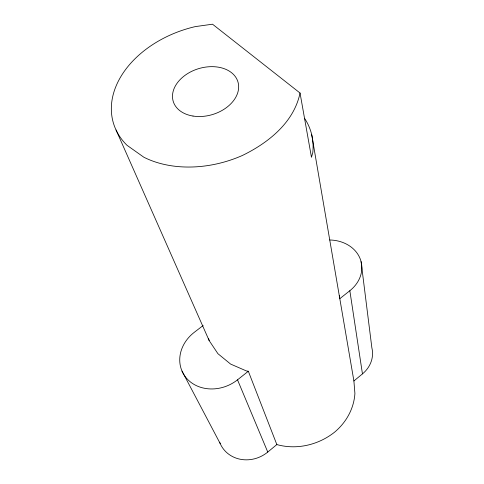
<?xml version="1.0" encoding="UTF-8"?>
<svg xmlns="http://www.w3.org/2000/svg" width="484" height="484" viewBox="0 0 484 484"><rect width="100%" height="100%" fill="white"/><g stroke="black" fill="none" stroke-linecap="round" stroke-linejoin="round"><path stroke-width="0.73" d="M300.038 93.025C293.939 122.506 268.269 142.871 242.472 155.437A97.332 69.151 -16.8 0 1 143.833 157.215L126.996 145.285A97.332 69.151 -16.8 0 1 195.288 26.608L212.512 24.2L300.038 93.025L311.466 157.306L312.803 152.454A89.237 67.046 -16.8 0 0 304.702 118.544M219.657 442.219A31.266 28.52 -28.1 0 0 267.767 452.062L276.836 444.572C296.759 450.15 318.539 444.923 334.613 432.145A58.788 53.21 -16.8 0 0 354.911 393.51L353.901 380.956L311.684 134.588M353.901 380.956L362.456 373.896A30.262 26.808 -8.6 0 0 371.863 347.79L361.082 261.632M203.159 325.508L194.393 332.23A36.802 31.756 -25 0 0 186.915 378.682A36.802 31.756 -25 0 0 237.517 379.831L248.328 371.252L276.836 444.572M339.744 298.725L349.841 290.715A35.435 29.512 -10.5 0 0 360.102 258.625A35.435 29.512 -10.5 0 0 329.701 239.985M248.328 371.252L246.459 370.962L230.608 364.077L217.897 353.665L209.161 340.579L116.039 129.972M182.014 371.101L220.214 443.598M237.517 379.831L267.767 452.062M208.55 338.467L209.161 340.579M349.841 290.715L362.456 373.896M339.266 295.688A69.037 58.909 -16.8 0 1 339.623 297.103M193.007 116.051A33.801 23.976 -16.8 0 0 238.364 83.611A33.801 23.976 -16.8 0 0 185.342 75.117A33.801 23.976 -16.8 0 0 193.007 116.051"/></g></svg>
